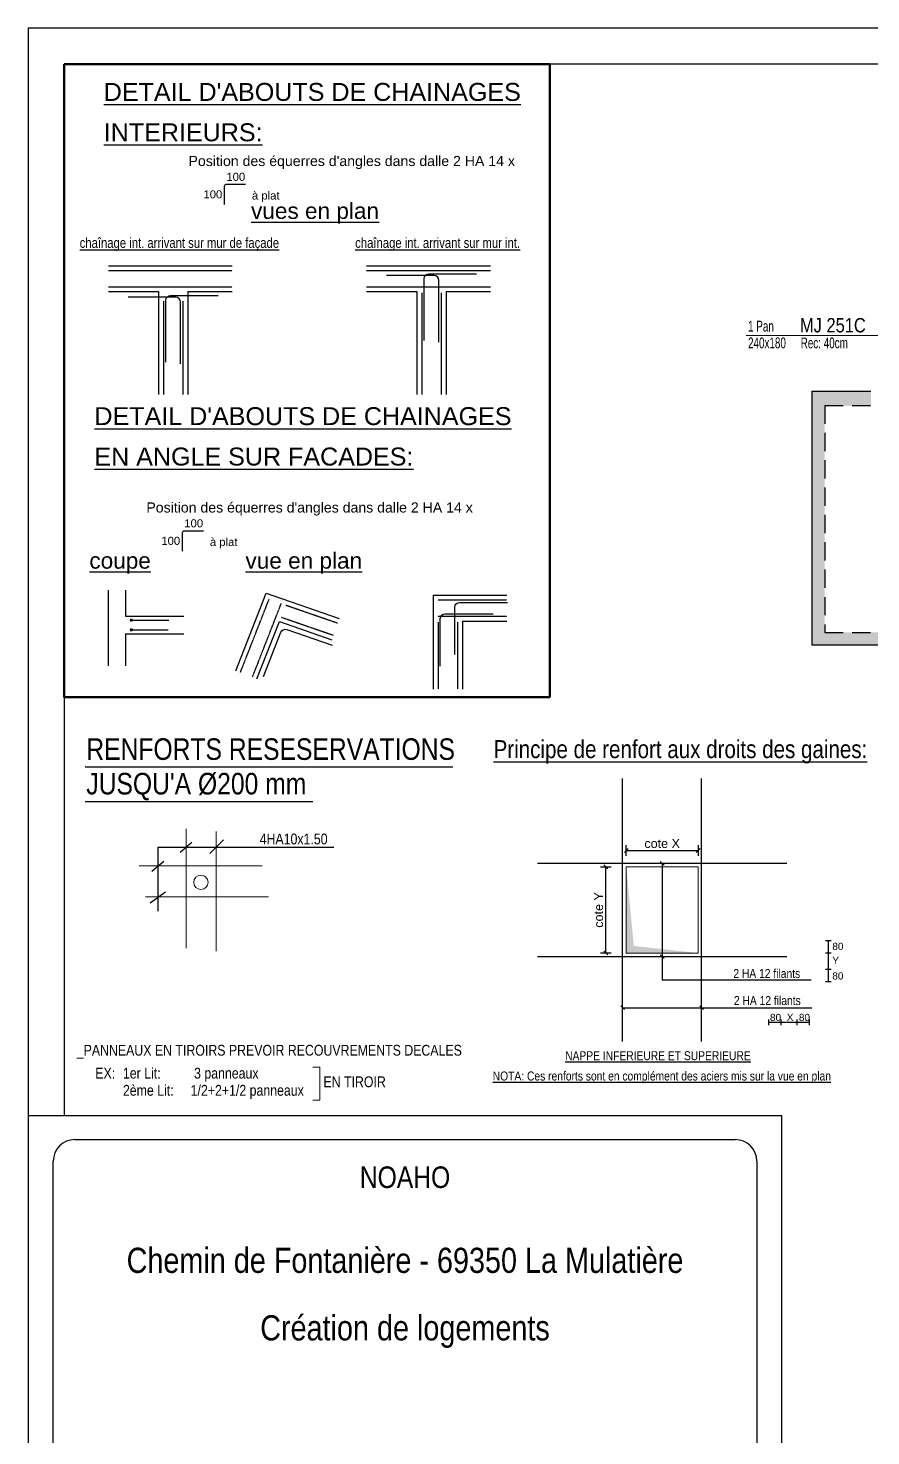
# Model space of a CAD drawing. Header units: millimetres. Extents: x 12821 to 19311, y -3644 to -644.
# Drawn here: x 12821 to 13995, y -2604 to -644 of the extents above; entities that cross this region are included whole.
import ezdxf
from ezdxf.enums import TextEntityAlignment as Align

# ---------------------------------------------------------------- set-up
doc = ezdxf.new("R2010")
doc.units = ezdxf.units.MM
doc.linetypes.add('CACHE', pattern=[9.525, 6.35, -3.175])
doc.linetypes.add('CACHEX2', pattern=[19.05, 12.7, -6.35])
for name, color, linetype in [('01-Cad  2', 1, 'Continuous'), ('01-cartouche', 7, 'Continuous'), ('01-cartouche-cage A', 7, 'Continuous'), ('01_arm', 50, 'Continuous'), ('01_ARM_INF', 2, 'Continuous'), ('01_ARMA_INF', 50, 'Continuous'), ('01_linteaux', 2, 'Continuous'), ('01_murs_sup', 2, 'CACHEX2'), ('01_texte', 230, 'Continuous'), ('_CAD_2_', 2, 'Continuous')]:
    doc.layers.add(name, color=color, linetype=linetype)
for name, color, linetype, lineweight in [('01_coupés', 2, 'Continuous', 50), ('01_hachures', 10, 'Continuous', 5), ('01_poutres', 2, 'Continuous', 18), ('01_résv', 32, 'Continuous', 9)]:
    doc.layers.add(name, color=color, linetype=linetype, lineweight=lineweight)
doc.styles.add('cartouche', font='ARIALN.TTF', dxfattribs={"width": 0.01})
doc.styles.add('MATTE_TXT', font='arial.ttf')
doc.styles.add('michel-cote', font='ARIALN.TTF')
doc.styles.add('NARROW', font='ARIALN.TTF')
doc.styles.add('PATIO', font='ARIALN.TTF')
doc.styles.add('stylemattecart', font='ARIALN.TTF')
doc.dimstyles.new('cot50-oblique', dxfattribs={"dimtxt": 12.5, "dimasz": 1, "dimexe": 7.5, "dimexo": 5, "dimgap": 3.5, "dimtad": 1, "dimdec": 1, "dimrnd": 0.5, "dimtxsty": 'MATTE_TXT', "dimblk": 'cote-bar-oblique', "dimcen": 2.5, "dimse1": 1, "dimse2": 1, "dimclrd": 6, "dimclre": 9, "dimclrt": 256, "dimazin": 0, "dimtfac": 1, "dimtdec": 1, "dimtix": 1, "dimtmove": 2, "dimatfit": 3, "dimldrblk": 'NONE', "dimfxl": 1, "dimarcsym": 0})

# ---------------------------------------------------------------- blocks, each defined once
blk = doc.blocks.new('cartstruc')
at = {"layer": '01-cartouche-cage A', "linetype": 'Continuous'}
h = blk.add_hatch(color=9, dxfattribs=at)
h.dxf.hatch_style = 2
h.paths.add_polyline_path([(-43.6, 691.3), (-1004.8, 691.3), (-1004.8, 473.8), (-347.3, 473.8), (-347.3, 644.1), (-242.5, 473.8), (-43.6, 473.8)])
h.paths.add_polyline_path([(-951, 670.1), (-407.9, 670.1), (-407.9, 498.5), (-951, 498.5)], flags=24)
h.paths.add_polyline_path([(-223.9, 590.8), (-105, 590.8), (-105, 608.8), (-223.9, 608.8)], flags=24)
h.paths.add_polyline_path([(-224.7, 609.7), (-105.7, 609.7), (-105.7, 627.7), (-224.7, 627.7)], flags=24)
h.paths.add_polyline_path([(-226.3, 624.9), (-64.8, 624.9), (-64.8, 652.4), (-226.3, 652.4)], flags=24)
h.paths.add_polyline_path([(-226.3, 646.9), (-85, 646.9), (-85, 674.3), (-226.3, 674.3)], flags=24)
h = blk.add_hatch(color=1, dxfattribs=at)
h.dxf.hatch_style = 2
h.paths.add_polyline_path([(-338.4, 615.7), (-338.4, 95.5), (-95.1, 215.8)])
h.paths.add_polyline_path([(-318.9, 264.4), (-190.8, 265.4), (-191.1, 303.5), (-319.2, 302.5)], flags=24)
h.paths.add_polyline_path([(-326.5, 202.5), (-70.2, 203.9), (-70.5, 265.1), (-326.9, 263.8)], flags=9)
h = blk.add_hatch(color=8, dxfattribs=at)
h.dxf.hatch_style = 2
h.paths.add_polyline_path([(-45, 258.5), (-110.7, 258.5), (-81.6, 211.1), (-347.1, 79.6), (-347.1, 258.5), (-1003.4, 258.5), (-1003.4, 43.7), (-45, 43.7)])
h.paths.add_polyline_path([(-202.1, 89.1), (-60, 89.1), (-60, 127.9), (-202.1, 127.9)], flags=24)
h.paths.add_polyline_path([(-999.3, 201), (-637.8, 201), (-637.8, 47), (-999.3, 47)], flags=24)
h.paths.add_polyline_path([(-978.3, 193.3), (-435, 193.3), (-435, 254.8), (-978.3, 254.8)], flags=24)
h.paths.add_polyline_path([(-559.9, 135.5), (-504.8, 135.5), (-504.8, 166.4), (-559.9, 166.4)], flags=24)
h.paths.add_polyline_path([(-203.2, 50.3), (-56.6, 50.3), (-56.6, 88.6), (-203.2, 88.6)], flags=24)
h.paths.add_polyline_path([(-457.1, 55), (-402.4, 55), (-402.4, 85.9), (-457.1, 85.9)], flags=24)
h.paths.add_polyline_path([(-458.8, 92.7), (-404.1, 92.7), (-404.1, 123.6), (-458.8, 123.6)], flags=24)
h.paths.add_polyline_path([(-557.8, 55.3), (-498.9, 55.3), (-498.9, 86.2), (-557.8, 86.2)], flags=24)
h.paths.add_polyline_path([(-550.6, 93.7), (-498.3, 93.7), (-498.3, 124.6), (-550.6, 124.6)], flags=24)
h.paths.add_polyline_path([(-459.9, 172.5), (-408.3, 172.5), (-408.3, 203.4), (-459.9, 203.4)], flags=24)
h.paths.add_polyline_path([(-547.6, 175), (-500.7, 175), (-500.7, 205.9), (-547.6, 205.9)], flags=24)
h.paths.add_polyline_path([(-562.3, 213.8), (-499.3, 213.8), (-499.3, 244.7), (-562.3, 244.7)], flags=8)
h.paths.add_polyline_path([(-458.6, 213), (-411.3, 213), (-411.3, 243.9), (-458.6, 243.9)], flags=24)
h.paths.add_polyline_path([(-457.7, 133.4), (-405.4, 133.4), (-405.4, 164.4), (-457.7, 164.4)], flags=24)
for p, q in [((0, 1485), (-1050, 1485)), ((-1050, 1485), (-1050, 0)), ((0, 0), (0, 1485)), ((-1050, 0), (0, 0))]:
    blk.add_line(p, q, dxfattribs=at)
at = {"layer": '01-cartouche-cage A', "color": 7, "linetype": 'Continuous'}
for p, q in [((-985, 1452), (-65, 1452)), ((-1015, 60), (-1015, 1422)), ((-35, 1422), (-35, 292.1)), ((-35, 292.1), (-35, 60)), ((-65, 30), (-985, 30))]:
    blk.add_line(p, q, dxfattribs=at)
at = {"layer": '01-cartouche-cage A', "color": 7}
for p, q in [((-1002.2, 879.3), (-48.1, 879.3)), ((-1002.2, 842.3), (-1002.2, 879.3)), ((-48.1, 879.3), (-48.1, 842.3)), ((-48.1, 842.3), (-1002.2, 842.3))]:
    blk.add_line(p, q, dxfattribs=at)
at = {"layer": '01-cartouche-cage A', "color": 8}
for p, q in [((-914.7, 466.6), (-914.7, 263.2)), ((-809.1, 466.6), (-809.1, 263.2)), ((-1003.6, 442.3), (-351, 442.3)), ((-1003.6, 414.4), (-351, 414.4)), ((-1003.6, 383.3), (-351, 383.3)), ((-1003.6, 352.2), (-351, 352.2)), ((-1003.6, 321.1), (-351, 321.1)), ((-1003.6, 290), (-351, 290))]:
    blk.add_line(p, q, dxfattribs=at)
at = {"layer": '01-cartouche-cage A', "color": 7, "linetype": 'Continuous'}
for centre, start, end in [((-985, 1422), 90, 180), ((-65, 1422), 0, 90), ((-985, 60), 180, 270), ((-65, 60), 270, 0)]:
    blk.add_arc(centre, 30, start, end, dxfattribs=at)
at = {"layer": '01-cartouche-cage A', "color": 7, "style": 'stylemattecart'}
for s, p in [('Les entreprises réalisant les travaux devront tenir compte des derniers plans architecte lors de la réalisation des travaux', (-525.1, 869.8)), ("Les plans du be MATTE ne doivent servir qu'au corps d'état concerné et doivent être des plans d'exécution.", (-525.1, 853.7))]:
    blk.add_text(s, height=12, dxfattribs=at).set_placement(p, align=Align.MIDDLE_CENTER)
at = {"layer": '01-cartouche-cage A', "color": 8, "style": 'cartouche'}
for s, p in [('ARCHITECTE(S):', (-1002.2, 807.7)), ('MO DELEGUE:', (-525.1, 807.7)), ('BET STRUCTURE:', (-1002.2, 780.9)), ('MOE:', (-525.1, 780.9)), ('BET FLUIDES:', (-1002.2, 753.9)), ('CSPS:', (-525.1, 753.9)), ('ECONOMISTE:', (-1002.2, 727.1)), ('OPC:', (-525.1, 727.1)), ('BUREAU DE CONTROLE:', (-1002.2, 700.3)), ('ENTREPRISE(S):', (-525.1, 700.3))]:
    blk.add_text(s, height=12, dxfattribs=at).set_placement(p)
at = {"layer": '01-cartouche-cage A', "color": 7, "style": 'stylemattecart'}
for s, height, p in [('Contrainte de sol:', 12, (-249.5, 493.8)), ('Contrainte sur le sol:', 12, (-246.5, 494.4)), ('Dessiné par :', 15, (-558.6, 137)), ('Contrôlé par :', 15, (-558.6, 108.9)), ('119 BOULEVARD STALINGRAD 69100 VILLEURBANNE', 12, (-995.8, 103.8)), ('Tél. 04 72 44  02 87  Fax 04 72 44 26 59', 12, (-942.6, 78.4)), ('Echelle         :', 15, (-558.6, 80.8)), ('E-mail : bet@matte.fr', 12, (-884.2, 55.6))]:
    blk.add_text(s, height=height, dxfattribs=at).set_placement(p)
for s, height, width, p, p2 in [('INDICE', 16, 0.941138, (-988.7, 451.3), (-930.3, 451.3)), ('DATE', 16, 0.922192, (-883.4, 452), (-838.3, 452)), ('MODIFICATIONS', 16, 0.943218, (-674.7, 452.8), (-537.3, 452.8)), ('Aciers HA (T) FeE500', 16, 0.978863, (-225.4, 442.3), (-49.9, 442.3)), ('Aciers Doux (Ø) FeE 235', 16, 0.76709, (-207, 412.3), (-49.9, 412.3)), ('Aciers TS FeE 500', 16, 0.901377, (-188.6, 382.3), (-49.9, 382.3)), ('Béton fc28 >= 25MPa', 16, 0.678142, (-170.1, 352.3), (-49.9, 352.3)), ('Enrobage = 3 cm', 16, 0.726904, (-151.7, 322.3), (-49.9, 322.3)), ('Affaire N°', 25, 1.15762, (-196.3, 96), (-51.1, 96))]:
    blk.add_text(s, height=height, dxfattribs=dict(at, width=width)).set_placement(p, p2, align=Align.FIT)
at = {"layer": '01-cartouche-cage A', "color": 255, "style": 'stylemattecart'}
for s, height, p in [('PLAN N°', 25, (-321, 317.2)), ('DATE :', 15, (-321, 231.2)), ("BUREAU D'ÉTUDES", 20, (-926.6, 170.9)), ('STRUCTURES ET FLUIDES', 20, (-966.1, 137.2))]:
    blk.add_text(s, height=height, dxfattribs=at).set_placement(p)
at = {"layer": '01-cartouche-cage A', "color": 255, "style": 'stylemattecart', "width": 1.812358}
blk.add_text('MATTÉ', height=41, dxfattribs=at).set_placement((-968, 203.6), (-679.6, 203.6), align=Align.FIT)
at = {"layer": '01-cartouche-cage A', "color": 7, "style": 'stylemattecart'}
for tag, height, p in [('NOMCLIENT', 30, (-525, 1399.6)), ('ADRESSE1CLIENT', 25, (-525, 1326.7)), ('ADRESSE2CLIENT', 25, (-525, 1283.9)), ('NOMAFFAIRE1', 45, (-525.1, 1189.8)), ('NOMAFFAIRE2', 45, (-525.1, 1110.4)), ('NOMAFFAIRE3', 45, (-525.1, 1031.7)), ('ADRESSE1AFFAIRE', 20, (-525.1, 943.3)), ('ADRESSE2AFFAIRE', 20, (-525.1, 909.2)), ('INDICE-A', 15, (-959.1, 428.4)), ('DATE-A', 15, (-861.9, 428.4)), ('INDICE-B', 15, (-959.1, 400.5)), ('DATE-B', 15, (-861.9, 400.5)), ('INDICE-C', 15, (-959.1, 369.4)), ('DATE-C', 15, (-861.9, 369.4)), ('INDICE-D', 15, (-959.1, 338.3)), ('DATE-D', 15, (-861.9, 338.3)), ('INDICE-E', 15, (-959.1, 307.2)), ('DATE-E', 15, (-861.9, 307.2)), ('INDICE-F', 15, (-959.1, 276.1)), ('DATE-F', 15, (-861.9, 276.1))]:
    blk.add_attdef(tag, text='', height=height, dxfattribs=at).set_placement(p, align=Align.MIDDLE_CENTER)
for tag, height, p in [('NOMARCHI', 15, (-831.1, 803.3)), ('MODEL', 15, (-408.9, 803.3)), ('BETSTRUCTURE', 15, (-831.1, 776.5)), ('MOE', 15, (-408.9, 776.5)), ('BETFLUIDES', 15, (-831.1, 749.5)), ('CSPS', 15, (-408.9, 749.5)), ('ECONOMISTE', 15, (-831.1, 722.7)), ('OPC', 15, (-408.9, 722.7)), ('BDC', 15, (-831.1, 695.9)), ('NOMENTREPRISE', 15, (-408.9, 695.9)), ('NUMBAT', 27, (-249.5, 614.7)), ('PHASE', 35, (-249.5, 537.9)), ('CONT-SOL', 12, (-138.6, 490.2)), ('NOMDESS', 15, (-451.8, 132.3)), ('NOMING', 15, (-451.8, 104.3)), ('ECH', 15, (-451.8, 76.3)), ('NUMAFF', 25, (-196.3, 48.9))]:
    blk.add_attdef(tag, text='', height=height, dxfattribs=at).set_placement(p, align=Align.BOTTOM_LEFT)
at = {"layer": '01-cartouche-cage A', "color": 7, "style": 'stylemattecart', "width": 0.8}
for tag, p in [('TITRTEPLAN1', (-677.3, 664.6)), ('TITRTEPLAN2', (-677.3, 610.2)), ('TITRTEPLAN3', (-677.3, 556)), ('TITRTEPLAN4', (-677.3, 501.4))]:
    blk.add_attdef(tag, text='', height=33, dxfattribs=at).set_placement(p, align=Align.MIDDLE_CENTER)
at = {"layer": '01-cartouche-cage A', "color": 7, "style": 'stylemattecart'}
for tag, p in [('MODIF-A', (-802.6, 428.4)), ('MODIF-B', (-802.6, 400.5)), ('MODIF-C', (-802.6, 369.4)), ('MODIF-D', (-802.6, 338.3)), ('MODIF-E', (-802.6, 307.2)), ('MODIF-F', (-802.6, 276.1))]:
    blk.add_attdef(tag, text='', height=15, dxfattribs=at).set_placement(p, align=Align.MIDDLE_LEFT)
at = {"layer": '01-cartouche-cage A', "color": 255, "style": 'stylemattecart'}
for tag, height, p in [('N°P', 35, (-321, 256)), ('IP', 35, (-210.3, 256)), ('DATEPLAN', 15, (-257.7, 226.8))]:
    blk.add_attdef(tag, text='', height=height, dxfattribs=at).set_placement(p, align=Align.BOTTOM_LEFT)
blk = doc.blocks.new('cote-bar-oblique')
at = {"color": 40, "linetype": 'Continuous'}
blk.add_line((-2.7, -2.7), (2.7, 2.7), dxfattribs=at)
at = {"linetype": 'Continuous'}
blk.add_line((0, 7.5), (0, -7.5), dxfattribs=at)
blk = doc.blocks.new('*D1602')
at = {"layer": '01_ARM_INF', "color": 6, "lineweight": -2, "transparency": 16777216}
blk.add_line((13625.3, -1931), (13625.3, -1813), dxfattribs=at)
at = {"layer": 'Defpoints', "color": 0, "transparency": 16777216}
for p in [(13625.3, -1812), (13653.9, -1812), (13653.9, -1932)]:
    blk.add_point(p, dxfattribs=at)
at = {"layer": '01_ARM_INF', "color": 6, "lineweight": -2, "transparency": 16777216}
for p, rotation in [((13625.3, -1812), 90), ((13625.3, -1932), 270)]:
    blk.add_blockref('cote-bar-oblique', p, dxfattribs=dict(at, rotation=rotation))
at = {"layer": '01_ARM_INF', "transparency": 16777216, "insert": (13615.4, -1872), "char_height": 12.5, "attachment_point": 5, "rotation": 90, "style": 'MATTE_TXT'}
blk.add_mtext('cote Y', dxfattribs=at)
blk = doc.blocks.new('_None')
blk = doc.blocks.new('*D1603')
at = {"layer": '01_ARM_INF', "color": 6, "lineweight": -2, "transparency": 16777216}
blk.add_line((13654.9, -1789.3), (13752.9, -1789.3), dxfattribs=at)
at = {"layer": 'Defpoints', "color": 0, "transparency": 16777216}
for p in [(13753.9, -1789.3), (13653.9, -1812), (13753.9, -1812)]:
    blk.add_point(p, dxfattribs=at)
at = {"layer": '01_ARM_INF', "color": 6, "lineweight": -2, "transparency": 16777216, "rotation": 180}
blk.add_blockref('cote-bar-oblique', (13653.9, -1789.3), dxfattribs=at)
at = {"layer": '01_ARM_INF', "color": 6, "lineweight": -2, "transparency": 16777216}
blk.add_blockref('cote-bar-oblique', (13753.9, -1789.3), dxfattribs=at)
at = {"layer": '01_ARM_INF', "transparency": 16777216, "insert": (13703.9, -1779.5), "char_height": 12.5, "attachment_point": 5, "style": 'MATTE_TXT'}
blk.add_mtext('cote X', dxfattribs=at)

msp = doc.modelspace()

# ---------------------------------------------------------------- hatches: boundary and pattern name
at = {"layer": '01_murs_sup'}
h = msp.add_hatch(dxfattribs=at)
h.set_pattern_fill('DASH', color=256, scale=2.5, angle=135)
h.set_pattern_definition([(135, (3467.483, 11747.268), (-11.22532, 9e-16), [7.9375, -7.9375])])
h.paths.add_polyline_path([(15387.52, -1916.45), (15367.52, -1916.45), (15367.52, -2419.45), (14810.59, -2419.45), (14810.59, -1916.45), (14790.59, -1916.45), (14790.59, -2419.45), (14199.59, -2419.45), (14199.59, -1485.41), (13930.34, -1485.41), (13930.34, -1169.45), (13994.59, -1169.45), (13994.59, -1149.45), (13912.34, -1149.45), (13912.34, -1503.41), (14179.59, -1503.41), (14179.59, -2419.45), (14095.6, -2419.45), (14095.6, -2574.45), (14199.59, -2574.45), (14199.59, -2444.45), (15387.52, -2444.45)])
h.paths.add_polyline_path([(14179.59, -2444.45), (14179.59, -2554.45), (14115.6, -2554.45), (14115.6, -2444.45)], flags=16)

# ---------------------------------------------------------------- linework, layer by layer
at = {"layer": '01-Cad  2'}
for p, q in [((19310.7, -643.85), (12820.7, -643.85)), ((12820.7, -643.85), (12820.7, -2158.85)), ((19260.7, -693.85), (12870.7, -693.85)), ((12870.7, -693.85), (12870.7, -2158.85))]:
    msp.add_line(p, q, dxfattribs=at)
at = {"layer": '01_arm'}
for p, q in [((13648.86, -2055.35), (13648.86, -1688.69)), ((13758.86, -2055.35), (13758.86, -1688.69)), ((13530.28, -1807.02), (13877.44, -1807.02)), ((13530.28, -1937.02), (13877.44, -1937.02))]:
    msp.add_line(p, q, dxfattribs=at)
for points in [[(13392.72, -1081.19), (13392.72, -995.01, 0.4026423), (13386.24, -988.26), (13319.96, -988.26)], [(13372.38, -1078.87), (13372.38, -992.68, -0.4026423), (13378.86, -985.93), (13445.14, -985.93)], [(13032.9, -1111.48), (13032.9, -1025.3, 0.4026423), (13026.42, -1018.55), (12960.14, -1018.55)], [(13012.56, -1109.16), (13012.56, -1022.97, -0.4026423), (13019.04, -1016.23), (13085.32, -1016.23)], [(13414.87, -1516.36), (13414.87, -1450.12, -0.4026423), (13421.62, -1443.64), (13488.64, -1443.64)], [(13394.82, -1532.39), (13394.82, -1466.16, -0.4026423), (13401.56, -1459.68), (13468.58, -1459.68)], [(13148.4, -1547.02), (13172.57, -1485.3, -0.4026423), (13181.07, -1481.38), (13244.39, -1503.33)]]:
    msp.add_lwpolyline(points, format="xyb", dxfattribs=at)
at = {"layer": '01_ARMA_INF', "linetype": 'Continuous', "lineweight": 0}
for p, q in [((13217.11, -2090.89), (13226.81, -2090.89)), ((13226.81, -2090.89), (13226.81, -2137.03)), ((13217.11, -2137.03), (13226.81, -2137.03))]:
    msp.add_line(p, q, dxfattribs=at)
at = {"layer": '01_coupés'}
msp.add_lwpolyline([(12870.7, -693.85), (13547.31, -693.85), (13547.31, -1575.49), (12870.7, -1575.49)], close=True, dxfattribs=at)
at = {"layer": '01_hachures'}
msp.add_solid([(13753.86, -1932.02), (13653.86, -1932.02), (13664.39, -1922.11), (13653.86, -1812.02)], dxfattribs=at)
at = {"layer": '01_linteaux'}
for p, q in [((13912.59, -1149.45), (13994.59, -1149.45)), ((13912.59, -1149.45), (13912.59, -1503.41)), ((14178.59, -1503.41), (13912.59, -1503.41))]:
    msp.add_line(p, q, dxfattribs=at)
at = {"layer": '01_murs_sup', "ltscale": 2}
for p, q in [((13912.59, -1149.45), (13994.59, -1149.45)), ((13930.59, -1169.45), (13994.59, -1169.45)), ((13930.59, -1169.45), (13994.59, -1169.45)), ((13930.59, -1169.45), (13930.59, -1485.41)), ((13930.59, -1485.41), (14198.59, -1485.41))]:
    msp.add_line(p, q, dxfattribs=at)
at = {"layer": '01_poutres'}
for p, q in [((13040.97, -1759.06), (13040.97, -1925.43)), ((13082.58, -1762.85), (13082.58, -1929.21)), ((12975.4, -1810.74), (13146.89, -1810.74)), ((12984.23, -1853.59), (13155.72, -1853.59))]:
    msp.add_line(p, q, dxfattribs=at)
msp.add_circle((13061.31, -1833.57), 10, dxfattribs=at)
at = {"layer": '01_résv', "flags": 128}
msp.add_lwpolyline([(13653.86, -1812.02), (13753.86, -1812.02), (13753.86, -1932.02), (13653.86, -1932.02)], close=True, dxfattribs=at)
at = {"layer": '01_texte'}
for p, q in [((12932.41, -974.8), (13105.02, -974.8)), ((13292.23, -974.8), (13464.84, -974.8)), ((12932.41, -1010.8), (13002.48, -1010.8)), ((13002.48, -1010.8), (13002.48, -1154.21)), ((13042.98, -1010.8), (13105.02, -1010.8)), ((13042.98, -1010.8), (13042.98, -1154.21)), ((13292.23, -1010.8), (13362.3, -1010.8)), ((13362.3, -1010.8), (13362.3, -1154.21)), ((13402.8, -1010.8), (13464.84, -1010.8)), ((13402.8, -1010.8), (13402.8, -1154.21)), ((12932.27, -1426.43), (12932.27, -1532.21)), ((12956.52, -1426.43), (12956.52, -1462.79)), ((13110.08, -1538.78), (13152.39, -1430.78)), ((13152.39, -1430.78), (13253.93, -1465.91)), ((13385.04, -1433.55), (13487.58, -1433.55)), ((13385.04, -1433.55), (13385.04, -1564.28)), ((12956.52, -1462.79), (13037.37, -1462.79)), ((12964.46, -1468.39), (13016.63, -1468.39)), ((13139.41, -1550.27), (13170.68, -1470.44)), ((13170.68, -1470.44), (13243.63, -1495.68)), ((13425.54, -1469.55), (13487.58, -1469.55)), ((13425.54, -1469.55), (13425.54, -1564.28)), ((12956.52, -1487.4), (13037.37, -1487.4)), ((12956.52, -1487.4), (12956.52, -1532.21)), ((12964.46, -1481.8), (13015.73, -1481.8)), ((13706.48, -1809.64), (13701.23, -1804.39)), ((13703.86, -1807.02), (13703.86, -1969.15)), ((13706.48, -1939.64), (13701.23, -1934.39)), ((13703.86, -1969.15), (13911.3, -1969.15)), ((13651.48, -2010.84), (13646.23, -2005.59)), ((13648.86, -2008.22), (13912.55, -2008.22)), ((13761.48, -2010.84), (13756.23, -2005.59))]:
    msp.add_line(p, q, dxfattribs=at)
at = {"layer": '01_texte', "linetype": 'CACHE', "ltscale": 0.03}
for p, q in [((12932.41, -981.55), (13105.02, -981.55)), ((13292.23, -981.55), (13464.84, -981.55)), ((12932.41, -1004.05), (13105.02, -1004.05)), ((13292.23, -1004.05), (13464.84, -1004.05)), ((13369.05, -1012.64), (13369.05, -1154.21)), ((13396.05, -1012.64), (13396.05, -1154.21)), ((13009.23, -1023.62), (13009.23, -1154.21)), ((13036.23, -1023.62), (13036.23, -1154.21)), ((13116.36, -1541.25), (13156.31, -1439.28)), ((13133.12, -1547.81), (13173.33, -1445.17)), ((13179.71, -1447.37), (13251.72, -1472.29)), ((13391.79, -1440.3), (13487.58, -1440.3)), ((13173.14, -1464.15), (13245.83, -1489.3)), ((13391.79, -1462.8), (13487.58, -1462.8)), ((13391.79, -1471.39), (13391.79, -1564.28)), ((13418.79, -1471.39), (13418.79, -1564.28))]:
    msp.add_line(p, q, dxfattribs=at)
at = {"layer": '01_texte', "linetype": 'Continuous', "lineweight": 0}
msp.add_line((13820.76, -1071.93), (14073.59, -1071.93), dxfattribs=at)
at = {"layer": '01_texte', "ltscale": 30}
for p, q in [((12900.06, -1672.56), (13412.33, -1672.56)), ((12900.06, -1720.72), (13217.09, -1720.72)), ((13048.66, -1778.02), (13032.27, -1791.89)), ((13092.67, -1774.24), (13073.76, -1793.15)), ((13002, -1873.81), (13002, -1784.33)), ((13002, -1784.33), (13246.42, -1784.33)), ((13009.57, -1804.49), (12993.18, -1818.35)), ((13012.09, -1847.34), (12990.65, -1862.47))]:
    msp.add_line(p, q, dxfattribs=at)
at = {"layer": '01_texte', "color": 6}
for p, q in [((13931.39, -1914.65), (13939.29, -1914.65)), ((13935.34, -1914.65), (13935.34, -1971.55)), ((13931.39, -1931.83), (13939.29, -1931.83)), ((13931.39, -1954.37), (13939.29, -1954.37)), ((13931.39, -1971.55), (13939.29, -1971.55)), ((13852.33, -2032.45), (13852.33, -2024.55)), ((13852.33, -2028.5), (13909.23, -2028.5)), ((13869.51, -2032.45), (13869.51, -2024.55)), ((13892.05, -2032.45), (13892.05, -2024.55)), ((13909.23, -2032.45), (13909.23, -2024.55))]:
    msp.add_line(p, q, dxfattribs=at)
at = {"layer": '01_texte'}
for points in [[(13123.63, -861.72), (13096.23, -861.72, 0.4142136), (13093.98, -863.97), (13093.98, -889.51)], [(13065.02, -1344.29), (13037.62, -1344.29, 0.4142136), (13035.37, -1346.54), (13035.37, -1372.08)]]:
    msp.add_lwpolyline(points, format="xyb", dxfattribs=at)
at = {"layer": '01_texte', "const_width": 2.25}
for points in [[(12963.33, -1468.39, 1), (12965.58, -1468.39, 1)], [(12963.33, -1481.8, -1), (12965.58, -1481.8, -1)]]:
    msp.add_lwpolyline(points, format="xyb", close=True, dxfattribs=at)

# ---------------------------------------------------------------- block references
at = {"layer": '01-cartouche'}
ref = msp.add_blockref('cartstruc', (13870.7, -3643.85), dxfattribs=at)
ref.add_attrib('NOMCLIENT', 'NOAHO', dxfattribs={"color": 7, "height": 30, "style": 'stylemattecart'}).set_placement((13345.69, -2244.23), align=Align.MIDDLE_CENTER)
ref.add_attrib('ADRESSE2CLIENT', 'Chemin de Fontanière - 69350 La Mulatière', dxfattribs={"layer": '01-cartouche-cage A', "color": 7, "height": 35, "style": 'stylemattecart'}).set_placement((13345.67, -2359.99), align=Align.MIDDLE_CENTER)
ref.add_attrib('NOMAFFAIRE1', 'Création de logements', dxfattribs={"layer": '01-cartouche-cage A', "color": 7, "height": 35, "style": 'stylemattecart'}).set_placement((13345.65, -2454.01), align=Align.MIDDLE_CENTER)
ref.add_attrib('NOMARCHI', 'ATELIER DE LA PASSERELLE', dxfattribs={"layer": '01-cartouche-cage A', "color": 7, "height": 15, "style": 'stylemattecart'}).set_placement((13039.57, -2840.54), align=Align.BOTTOM_LEFT)
ref.add_attrib('BETSTRUCTURE', 'MATTE SAS', dxfattribs={"layer": '01-cartouche-cage A', "color": 7, "height": 15, "style": 'stylemattecart'}).set_placement((13039.57, -2867.31), align=Align.BOTTOM_LEFT)
ref.add_attrib('BETFLUIDES', 'PRELEM', dxfattribs={"layer": '01-cartouche-cage A', "color": 7, "height": 15, "style": 'stylemattecart'}).set_placement((13039.57, -2894.37), align=Align.BOTTOM_LEFT)
ref.add_attrib('ECONOMISTE', 'EXECO', dxfattribs={"layer": '01-cartouche-cage A', "color": 7, "height": 15, "style": 'stylemattecart'}).set_placement((13039.57, -2921.14), align=Align.BOTTOM_LEFT)
ref.add_attrib('BDC', 'Bureau VERITAS', dxfattribs={"layer": '01-cartouche-cage A', "color": 7, "height": 15, "style": 'stylemattecart'}).set_placement((13039.57, -2947.92), align=Align.BOTTOM_LEFT)
ref.add_attrib('MOE', 'PSO Ingéniérie', dxfattribs={"layer": '01-cartouche-cage A', "color": 7, "height": 15, "style": 'stylemattecart'}).set_placement((13461.76, -2867.31), align=Align.BOTTOM_LEFT)
ref.add_attrib('CSPS', 'SUD EST COORDINATION', dxfattribs={"layer": '01-cartouche-cage A', "color": 7, "height": 15, "style": 'stylemattecart'}).set_placement((13461.76, -2894.37), align=Align.BOTTOM_LEFT)
ref.add_attrib('NOMENTREPRISE', 'Fontanel-pbc', dxfattribs={"layer": '01-cartouche-cage A', "color": 7, "height": 15, "style": 'stylemattecart'}).set_placement((13461.76, -2947.92), align=Align.BOTTOM_LEFT)
ref.add_attrib('TITRTEPLAN1', 'Bât: A', dxfattribs={"layer": '01-cartouche-cage A', "color": 7, "height": 33, "style": 'stylemattecart', "width": 0.8}).set_placement((13193.42, -2979.29), align=Align.MIDDLE_CENTER)
ref.add_attrib('TITRTEPLAN2', 'PLANCHER sur -5', dxfattribs={"layer": '01-cartouche-cage A', "color": 7, "height": 33, "style": 'stylemattecart', "width": 0.8}).set_placement((13193.42, -3033.69), align=Align.MIDDLE_CENTER)
ref.add_attrib('TITRTEPLAN3', 'Armatures Dalle Inf', dxfattribs={"layer": '01-cartouche-cage A', "color": 7, "height": 33, "style": 'stylemattecart', "width": 0.8}).set_placement((13193.42, -3087.85), align=Align.MIDDLE_CENTER)
ref.add_attrib('PHASE', 'DOE', dxfattribs={"layer": '01-cartouche-cage A', "color": 7, "height": 35, "style": 'stylemattecart'}).set_placement((13621.16, -3105.91), align=Align.BOTTOM_LEFT)
ref.add_attrib('CONT-SOL', '8 bars ELS', dxfattribs={"layer": '01-cartouche-cage A', "color": 7, "height": 15, "style": 'stylemattecart'}).set_placement((13732.08, -3153.62), align=Align.BOTTOM_LEFT)
ref.add_attrib('INDICE-A', 'A', dxfattribs={"layer": '01-cartouche-cage A', "color": 7, "height": 15, "style": 'stylemattecart'}).set_placement((12911.58, -3215.48), align=Align.MIDDLE_CENTER)
ref.add_attrib('DATE-A', '01/11/2015', dxfattribs={"layer": '01-cartouche-cage A', "color": 7, "height": 15, "style": 'stylemattecart'}).set_placement((13008.82, -3215.48), align=Align.MIDDLE_CENTER)
ref.add_attrib('MODIF-A', 'MISE A JOUR COMMANDE TS', dxfattribs={"layer": '01-cartouche-cage A', "color": 7, "height": 15, "style": 'stylemattecart'}).set_placement((13068.07, -3215.48), align=Align.MIDDLE_LEFT)
ref.add_attrib('N°P', 'A12', dxfattribs={"layer": '01-cartouche-cage A', "color": 255, "height": 35, "style": 'stylemattecart'}).set_placement((13549.74, -3387.89), align=Align.BOTTOM_LEFT)
ref.add_attrib('IP', 'A', dxfattribs={"layer": '01-cartouche-cage A', "color": 255, "height": 35, "style": 'stylemattecart'}).set_placement((13660.36, -3387.89), align=Align.BOTTOM_LEFT)
ref.add_attrib('DATEPLAN', '29/10/2015', dxfattribs={"layer": '01-cartouche-cage A', "color": 255, "height": 15, "style": 'stylemattecart'}).set_placement((13612.98, -3417.01), align=Align.BOTTOM_LEFT)
ref.add_attrib('NOMDESS', 'J.BO', dxfattribs={"layer": '01-cartouche-cage A', "color": 7, "height": 15, "style": 'stylemattecart'}).set_placement((13418.9, -3511.55), align=Align.BOTTOM_LEFT)
ref.add_attrib('NOMING', 'P.LIN', dxfattribs={"layer": '01-cartouche-cage A', "color": 7, "height": 15, "style": 'stylemattecart'}).set_placement((13418.9, -3539.59), align=Align.BOTTOM_LEFT)
ref.add_attrib('ECH', '1/50° ', dxfattribs={"layer": '01-cartouche-cage A', "color": 7, "height": 15, "style": 'stylemattecart'}).set_placement((13418.9, -3567.5), align=Align.BOTTOM_LEFT)
ref.add_attrib('NUMAFF', '13.12.119', dxfattribs={"layer": '01-cartouche-cage A', "color": 7, "height": 25, "style": 'stylemattecart'}).set_placement((13674.37, -3594.94), align=Align.BOTTOM_LEFT)

# ---------------------------------------------------------------- texts
at = {"layer": '01_texte'}
for s, height, style, p in [("%%UDETAIL D'ABOUTS DE CHAINAGES", 25, 'MATTE_TXT', (12926.02, -745.16)), ('%%UINTERIEURS:', 25, 'MATTE_TXT', (12926.02, -801.41)), ('à plat', 11.25, 'MATTE_TXT', (13132.46, -882.57)), ('%%Uvues en plan', 22.5, 'MATTE_TXT', (13131.22, -909.52)), ("%%UDETAIL D'ABOUTS DE CHAINAGES", 25, 'MATTE_TXT', (12913.02, -1196.73)), ('%%UEN ANGLE SUR FACADES:', 25, 'MATTE_TXT', (12913.02, -1252.98)), ('à plat', 11.25, 'MATTE_TXT', (13073.85, -1365.14)), ('%%ucoupe', 22.5, 'MATTE_TXT', (12905.99, -1396.65)), ('%%uvue en plan', 22.5, 'MATTE_TXT', (13123.45, -1396.65)), ('2 HA 12 filants ', 12.5, 'stylemattecart', (13803.06, -1966.74)), ('2 HA 12 filants', 12.5, 'stylemattecart', (13803.82, -2004.43)), ('%%UNAPPE INFERIEURE ET SUPERIEURE', 12.5, 'stylemattecart', (13568.71, -2081.21)), ('%%UNOTA: Ces renforts sont en complément des aciers mis sur la vue en plan', 12.5, 'stylemattecart', (13467.85, -2109.51))]:
    msp.add_text(s, height=height, dxfattribs=dict(at, style=style)).set_placement(p)
at = {"layer": '01_texte', "style": 'MATTE_TXT'}
for p in [(13109.93, -856.53), (13051.32, -1339.1)]:
    msp.add_text('100', height=11.25, dxfattribs=at).set_placement(p, align=Align.CENTER)
for p in [(13091.09, -880.92), (13032.48, -1363.5)]:
    msp.add_text('100', height=11.25, dxfattribs=at).set_placement(p, align=Align.RIGHT)
at = {"layer": '01_texte', "style": 'MATTE_TXT', "width": 0.8}
for s, p in [('%%Uchaînage int. arrivant sur mur de façade', (12892.49, -949.83)), ('%%Uchaînage int. arrivant sur mur int.', (13276.29, -949.83))]:
    msp.add_text(s, height=14.0625, dxfattribs=at).set_placement(p)
at = {"layer": '01_texte', "ltscale": 5, "style": 'PATIO', "width": 0.8}
for s, p in [('1 Pan', (13823.54, -1066.39)), ('240x180', (13823.54, -1089.73)), ('Rec: 40cm', (13896.88, -1089.73))]:
    msp.add_text(s, height=15, dxfattribs=at).set_placement(p)
at = {"layer": '01_texte', "ltscale": 5, "style": 'PATIO'}
msp.add_text('MJ 251C', height=20, dxfattribs=at).set_placement((13895.88, -1067.6))
at = {"layer": '01_texte', "ltscale": 30, "style": 'michel-cote'}
for s, height, p in [('RENFORTS RESESERVATIONS ', 30, (12901.75, -1662.97)), ("JUSQU'A %%C200 mm", 30, (12901.75, -1711.13)), ('4HA10x1.50', 15, (13143.23, -1780.64))]:
    msp.add_text(s, height=height, dxfattribs=at).set_placement(p)
at = {"layer": '01_texte', "color": 6, "style": 'MATTE_TXT'}
for s, p in [('80', (13940.91, -1927.76)), ('Y', (13940.91, -1947.17)), ('80', (13940.91, -1968.88)), ('80', (13854.08, -2026.73)), ('X', (13877.48, -2026.53)), ('80', (13894.34, -2026.73))]:
    msp.add_text(s, height=10, dxfattribs=at).set_placement(p)
at = {"layer": '01_texte', "attachment_point": 1}
for s, insert, char_height, width, style in [("Position des équerres d'angles dans dalle 2 HA 14 x ", (13044.09, -821.82), 14.0625, 455.6598, 'MATTE_TXT'), ("Position des équerres d'angles dans dalle 2 HA 14 x ", (12985.36, -1304.39), 14.0625, 444.6509, 'MATTE_TXT'), ('{\\LPrincipe de renfort aux droits des gaines:}', (13469.1, -1635.51), 25, 531.7941, 'stylemattecart')]:
    msp.add_mtext(s, dxfattribs=dict(at, insert=insert, char_height=char_height, width=width, style=style))
at = {"layer": '_CAD_2_', "color": 2, "style": 'NARROW'}
for s, p in [('_PANNEAUX EN TIROIRS PREVOIR RECOUVREMENTS DECALES', (12888.43, -2067.4)), ('EX:', (12914.24, -2099.31)), ('1er Lit:', (12952.72, -2099.31)), (' 3 panneaux', (13047.05, -2099.31)), ('2ème Lit:', (12952.72, -2123.23)), ('1/2+2+1/2 panneaux', (13047.05, -2123.23)), ('EN TIROIR', (13232.06, -2111.33))]:
    msp.add_text(s, height=15, dxfattribs=at).set_placement(p, align=Align.MIDDLE_LEFT)

# ---------------------------------------------------------------- dimensions: what is measured, and where the dimension line sits
at = {"layer": '01_ARM_INF'}
dim = msp.add_linear_dim(base=(13753.86, -1789.31), p1=(13653.86, -1812.02), p2=(13753.86, -1812.02), text='cote X', dimstyle='cot50-oblique', dxfattribs=at)
dim.commit()
dim.dimension.update_dxf_attribs({"geometry": '*D1603', "text_midpoint": (13703.86, -1779.46)})
dim = msp.add_linear_dim(base=(13625.3, -1812.02), p1=(13653.86, -1932.02), p2=(13653.86, -1812.02), angle=90, text='cote Y', dimstyle='cot50-oblique', dxfattribs=at)
dim.commit()
dim.dimension.update_dxf_attribs({"geometry": '*D1602', "text_midpoint": (13615.44, -1872.02)})

doc.saveas('drawing.dxf')
